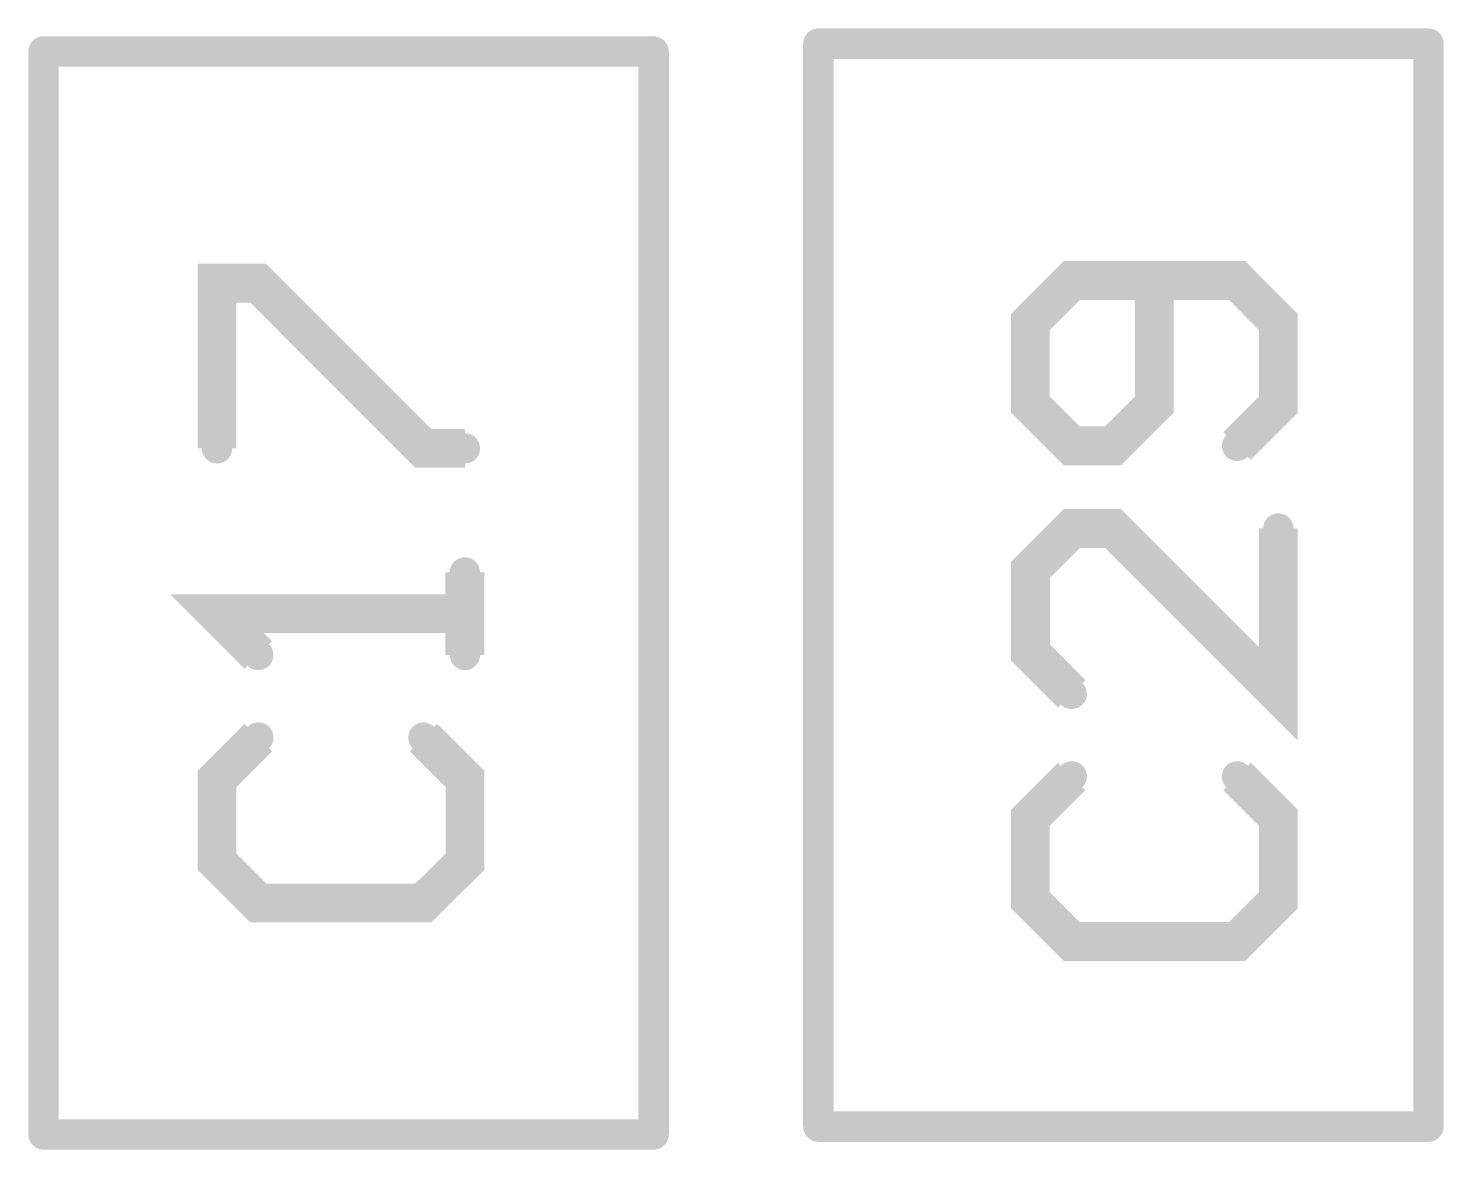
# Model space of a CAD drawing. Extents: x -4.2 to 14.8, y -3.5 to 8.8.
# Drawn here: x 0.0080287 to 0.0082113, y 0.0031782 to 0.0033229 of the extents above; entities that cross this region are included whole.
import ezdxf

# ---------------------------------------------------------------- set-up
doc = ezdxf.new("R2010")
doc.units = 0
doc.layers.add('2D_LINE_00', color=1, linetype='CONTINUOUS')

# ---------------------------------------------------------------- blocks, each defined once
blk = doc.blocks.new('SMOOTH_0$000003937')
at = {"const_width": 0.00000197}
blk.add_lwpolyline([(-0.00000097, 0, 1), (0.00000097, 0, 1)], format="xyb", close=True, dxfattribs=at)
blk = doc.blocks.new('DRAWING_905')
at = {"layer": '2D_LINE_00', "const_width": 0.00000394}
blk.add_lwpolyline([(0, 0), (0.00007874, 0)], dxfattribs=at)
at = {"layer": '2D_LINE_00'}
for p in [(0, 0), (0.00007874, 0)]:
    blk.add_blockref('SMOOTH_0$000003937', p, dxfattribs=at)
blk = doc.blocks.new('DRAWING_906')
at = {"layer": '2D_LINE_00', "const_width": 0.00000394}
blk.add_lwpolyline([(0, 0), (0, 0.00013974)], dxfattribs=at)
at = {"layer": '2D_LINE_00'}
for p in [(0, 0.00013974), (0, 0)]:
    blk.add_blockref('SMOOTH_0$000003937', p, dxfattribs=at)
blk = doc.blocks.new('DRAWING_907')
at = {"layer": '2D_LINE_00', "const_width": 0.00000394}
blk.add_lwpolyline([(0, 0), (0, 0.00013974)], dxfattribs=at)
at = {"layer": '2D_LINE_00'}
for p in [(0, 0.00013974), (0, 0)]:
    blk.add_blockref('SMOOTH_0$000003937', p, dxfattribs=at)
blk = doc.blocks.new('DRAWING_908')
at = {"layer": '2D_LINE_00', "const_width": 0.00000394}
blk.add_lwpolyline([(0, 0), (0.00007874, 0)], dxfattribs=at)
at = {"layer": '2D_LINE_00'}
for p in [(0, 0), (0.00007874, 0)]:
    blk.add_blockref('SMOOTH_0$000003937', p, dxfattribs=at)
blk = doc.blocks.new('DRAWING_1164')
at = {"layer": '2D_LINE_00', "const_width": 0.00000394}
blk.add_lwpolyline([(0, 0), (0.00007874, 0)], dxfattribs=at)
at = {"layer": '2D_LINE_00'}
for p in [(0, 0), (0.00007874, 0)]:
    blk.add_blockref('SMOOTH_0$000003937', p, dxfattribs=at)
blk = doc.blocks.new('DRAWING_1165')
at = {"layer": '2D_LINE_00', "const_width": 0.00000394}
blk.add_lwpolyline([(0, 0), (0, 0.00013976)], dxfattribs=at)
at = {"layer": '2D_LINE_00'}
for p in [(0, 0.00013976), (0, 0)]:
    blk.add_blockref('SMOOTH_0$000003937', p, dxfattribs=at)
blk = doc.blocks.new('DRAWING_1166')
at = {"layer": '2D_LINE_00', "const_width": 0.00000394}
blk.add_lwpolyline([(0, 0), (0, 0.00013976)], dxfattribs=at)
at = {"layer": '2D_LINE_00'}
for p in [(0, 0.00013976), (0, 0)]:
    blk.add_blockref('SMOOTH_0$000003937', p, dxfattribs=at)
blk = doc.blocks.new('DRAWING_1167')
at = {"layer": '2D_LINE_00', "const_width": 0.00000394}
blk.add_lwpolyline([(0, 0), (0.00007874, 0)], dxfattribs=at)
at = {"layer": '2D_LINE_00'}
for p in [(0, 0), (0.00007874, 0)]:
    blk.add_blockref('SMOOTH_0$000003937', p, dxfattribs=at)
blk = doc.blocks.new('DRAWING_2691')
at = {"layer": '2D_LINE_00', "const_width": 0.00000501}
blk.add_lwpolyline([(0, 0), (-0.00000533, -0.00000533), (-0.00000533, -0.00001601), (0, -0.00002134), (0.00002131, -0.00002134), (0.00002667, -0.00001601), (0.00002667, -0.00000533), (0.00002131, 0)], dxfattribs=at)
at = {"layer": '2D_LINE_00'}
for p in [(0, 0), (0.00002131, 0), (-0.00000533, -0.00000533), (0.00002667, -0.00000533), (-0.00000533, -0.00001601), (0.00002667, -0.00001601), (0, -0.00002134), (0.00002131, -0.00002134)]:
    blk.add_blockref('SMOOTH_0$000003937', p, dxfattribs=at)
blk = doc.blocks.new('DRAWING_2692')
at = {"layer": '2D_LINE_00', "const_width": 0.00000501}
blk.add_lwpolyline([(0, 0), (0, 0.00001066), (0, 0.00000533), (-0.00003199, 0.00000533), (-0.00002667, 0)], dxfattribs=at)
at = {"layer": '2D_LINE_00'}
for p in [(0, 0.00001066), (-0.00003199, 0.00000533), (0, 0.00000533), (-0.00002667, 0), (0, 0)]:
    blk.add_blockref('SMOOTH_0$000003937', p, dxfattribs=at)
blk = doc.blocks.new('DRAWING_2693')
at = {"layer": '2D_LINE_00', "const_width": 0.00000501}
blk.add_lwpolyline([(0, 0), (0, 0.00002131), (0.00000533, 0.00002131), (0.00002664, 0), (0.00003199, 0)], dxfattribs=at)
at = {"layer": '2D_LINE_00'}
for p in [(0, 0.00002131), (0.00000533, 0.00002131), (0, 0), (0.00002664, 0), (0.00003199, 0)]:
    blk.add_blockref('SMOOTH_0$000003937', p, dxfattribs=at)
blk = doc.blocks.new('DRAWING_2844')
at = {"layer": '2D_LINE_00', "const_width": 0.00000501}
blk.add_lwpolyline([(0, 0), (-0.00000533, -0.00000533), (-0.00000533, -0.00001598), (0, -0.00002131), (0.00002134, -0.00002131), (0.00002667, -0.00001598), (0.00002667, -0.00000533), (0.00002134, 0)], dxfattribs=at)
at = {"layer": '2D_LINE_00'}
for p in [(0, 0), (0.00002134, 0), (-0.00000533, -0.00000533), (0.00002667, -0.00000533), (-0.00000533, -0.00001598), (0.00002667, -0.00001598), (0, -0.00002131), (0.00002134, -0.00002131)]:
    blk.add_blockref('SMOOTH_0$000003937', p, dxfattribs=at)
blk = doc.blocks.new('DRAWING_2845')
at = {"layer": '2D_LINE_00', "const_width": 0.00000501}
blk.add_lwpolyline([(0, 0), (0, -0.00002134), (-0.00002134, 0), (-0.00002667, 0), (-0.00003199, -0.00000533), (-0.00003199, -0.00001601), (-0.00002667, -0.00002134)], dxfattribs=at)
at = {"layer": '2D_LINE_00'}
for p in [(-0.00002667, 0), (-0.00002134, 0), (0, 0), (-0.00003199, -0.00000533), (-0.00003199, -0.00001601), (-0.00002667, -0.00002134), (0, -0.00002134)]:
    blk.add_blockref('SMOOTH_0$000003937', p, dxfattribs=at)
blk = doc.blocks.new('DRAWING_2846')
at = {"layer": '2D_LINE_00', "const_width": 0.00000501}
blk.add_lwpolyline([(0, 0), (0.00000533, 0.00000533), (0.00000533, 0.00001598), (0, 0.00002134), (-0.00002134, 0.00002134), (-0.00002667, 0.00001598), (-0.00002667, 0.00000533), (-0.00002134, 0), (-0.00001601, 0), (-0.00001068, 0.00000533), (-0.00001068, 0.00002134)], dxfattribs=at)
at = {"layer": '2D_LINE_00'}
for p in [(-0.00002134, 0.00002134), (-0.00001068, 0.00002134), (0, 0.00002134), (-0.00002667, 0.00001598), (0.00000533, 0.00001598), (-0.00002667, 0.00000533), (-0.00001068, 0.00000533), (0.00000533, 0.00000533), (-0.00002134, 0), (-0.00001601, 0), (0, 0)]:
    blk.add_blockref('SMOOTH_0$000003937', p, dxfattribs=at)

msp = doc.modelspace()

# ---------------------------------------------------------------- block references
for name, p in [('DRAWING_905', (0.00803063, 0.00331987)), ('DRAWING_906', (0.00803063, 0.00318013)), ('DRAWING_907', (0.00810937, 0.00318013)), ('DRAWING_1164', (0.00813063, 0.00332089)), ('DRAWING_1165', (0.00813063, 0.00318113)), ('DRAWING_1166', (0.00820937, 0.00318113)), ('DRAWING_2693', (0.00805302, 0.00326866)), ('DRAWING_2846', (0.00818467, 0.00326898)), ('DRAWING_2845', (0.00819, 0.00325832)), ('DRAWING_2692', (0.00808501, 0.00324199)), ('DRAWING_2691', (0.00805835, 0.00323134)), ('DRAWING_2844', (0.00816333, 0.00322633)), ('DRAWING_1167', (0.00813063, 0.00318113)), ('DRAWING_908', (0.00803063, 0.00318013))]:
    msp.add_blockref(name, p)

doc.saveas('drawing.dxf')
